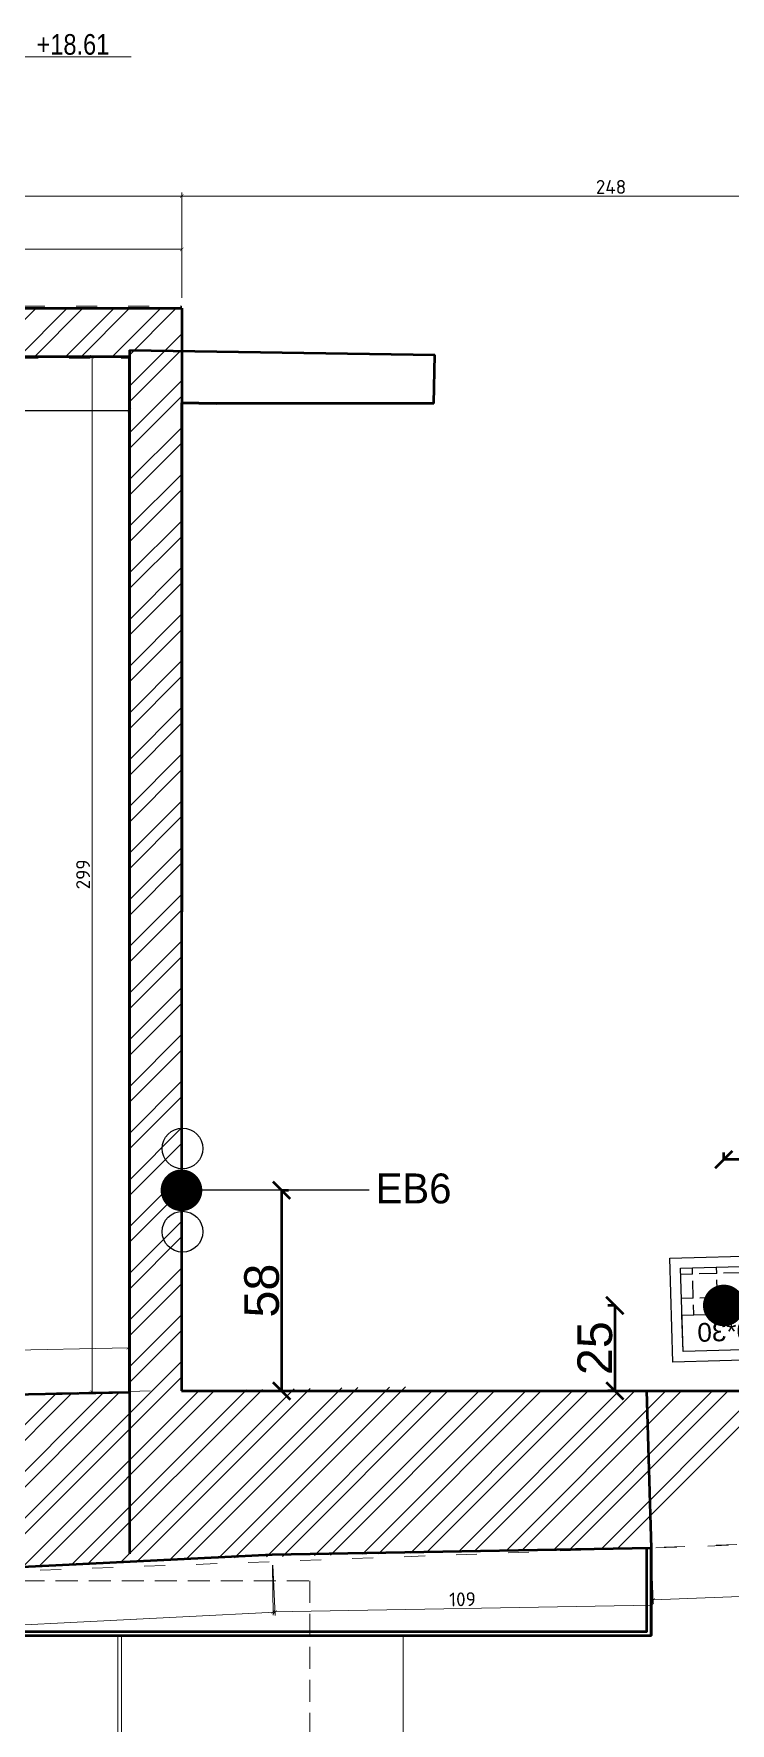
# Model space of a CAD drawing. Header units: inches. Extents: x -10121 to 9010, y 58067 to 62726.
# Drawn here: x 7448.3 to 7649.1, y 61312.7 to 61800 of the extents above; entities that cross this region are included whole.
import ezdxf

# ---------------------------------------------------------------- set-up
doc = ezdxf.new("R2010")
doc.units = ezdxf.units.IN
for name, pattern in [('ACAD_ISO03W100', [30, 12, -18]), ('DASHDOT', [25.4, 12.7, -6.35, 0, -6.35]), ('HIDDEN', [9.525, 6.35, -3.175])]:
    doc.linetypes.add(name, pattern=pattern)
for name, color, linetype, lineweight in [('A-DUVAR 0.20', 41, 'Continuous', 20), ('A-DUVAR 0.50', 40, 'Continuous', 50), ('Auto-Metal', 71, 'Continuous', 18), ('Auto-Olcu', 33, 'Continuous', 15), ('Auto-Silik', 251, 'Continuous', 5), ('Auto-Silik_Cizgiler', 47, 'Continuous', 9), ('Auto-SilikCizgiler', 251, 'Continuous', 9), ('Auto-Tefris', 32, 'Continuous', 9), ('OLCU+KOT', 70, 'Continuous', 20)]:
    doc.layers.add(name, color=color, linetype=linetype, lineweight=lineweight)
for name, color, linetype in [('Kıtc-002 Çizgi', 7, 'Continuous'), ('Kıtc-028 Yer Izgarası', 252, 'Continuous'), ('S2000-019 Su Tes İşaretler', 5, 'Continuous'), ('SIH', 4, 'Continuous'), ('SU', 152, 'Continuous'), ('wall', 4, 'Continuous')]:
    doc.layers.add(name, color=color, linetype=linetype)
doc.styles.add('1-20', font='isocpeur.ttf', dxfattribs={"height": 4})
doc.styles.get("Standard").update_dxf_attribs({"font": 'arial.ttf'})
doc.styles.add('STYLE1', font='technic_.ttf')
doc.styles.add('TAKSİM', font='GOTHIC.TTF', dxfattribs={"height": 20})
doc.dimstyles.new('ölçü 1_20', dxfattribs={"dimtxt": 4, "dimasz": 1, "dimexe": 1, "dimexo": 3, "dimtad": 1, "dimdec": 0, "dimtxsty": '1-20', "dimblk": 'ARCHTICK', "dimcen": 1.5, "dimclrd": 256, "dimclre": 256, "dimclrt": 256, "dimadec": 0, "dimazin": 0, "dimtfac": 1, "dimtdec": 0, "dimtmove": 0, "dimatfit": 3, "dimldrblk": 'ARCHTICK', "dimfxl": 1, "dimlwd": -1, "dimlwe": -1, "dimarcsym": 0})
doc.dimstyles.new('ölçü 1_50', dxfattribs={"dimtxt": 10, "dimasz": 5, "dimexe": 2, "dimexo": 5, "dimtad": 1, "dimdec": 0, "dimtxsty": 'Standard', "dimblk": 'ARCHTICK', "dimcen": 2.5, "dimclrd": 256, "dimclre": 256, "dimclrt": 256, "dimadec": 0, "dimazin": 0, "dimtfac": 1, "dimtdec": 0, "dimtmove": 0, "dimatfit": 3, "dimldrblk": 'ARCHTICK', "dimfxl": 1, "dimlwd": -1, "dimlwe": -1, "dimarcsym": 0})

# ---------------------------------------------------------------- blocks, each defined once
blk = doc.blocks.new('_ARCHTICK')
at = {"color": 0, "linetype": 'ByBlock', "const_width": 0.15}
blk.add_lwpolyline([(-0.5, -0.5), (0.5, 0.5)], dxfattribs=at)
blk = doc.blocks.new('*D606')
at = {"layer": 'Auto-Olcu', "ltscale": 5, "transparency": 16777216}
for p, q in [((7723.71, 61363.94), (7724.21, 61350.96)), ((7626.4, 61360.22), (7626.9, 61347.24)), ((7724.17, 61351.96), (7626.86, 61348.24))]:
    blk.add_line(p, q, dxfattribs=at)
at = {"layer": 'DEFPOINTS', "color": 0, "ltscale": 5, "transparency": 16777216}
for p in [(7723.6, 61366.94), (7626.28, 61363.22), (7626.86, 61348.24)]:
    blk.add_point(p, dxfattribs=at)
at = {"layer": 'Auto-Olcu', "ltscale": 5, "transparency": 16777216}
for p, rotation in [((7724.17, 61351.96), 2.1900749773088), ((7626.86, 61348.24), 182.1900749773088)]:
    blk.add_blockref('_ARCHTICK', p, dxfattribs=dict(at, rotation=rotation))
at = {"layer": 'Auto-Olcu', "ltscale": 5, "transparency": 16777216, "insert": (7675.41, 61352.72), "char_height": 4, "attachment_point": 5, "rotation": 2.1901, "style": '1-20'}
blk.add_mtext('97', dxfattribs=at)
blk = doc.blocks.new('*D607')
at = {"layer": 'Auto-Olcu', "ltscale": 5, "transparency": 16777216}
for p, q in [((7517.08, 61358.31), (7517.33, 61343.85)), ((7626.34, 61360.22), (7626.59, 61345.77)), ((7626.57, 61346.77), (7517.31, 61344.85))]:
    blk.add_line(p, q, dxfattribs=at)
at = {"layer": 'DEFPOINTS', "color": 0, "ltscale": 5, "transparency": 16777216}
for p in [(7517.03, 61361.31), (7626.28, 61363.22), (7517.31, 61344.85)]:
    blk.add_point(p, dxfattribs=at)
at = {"layer": 'Auto-Olcu', "ltscale": 5, "transparency": 16777216}
for p, rotation in [((7626.57, 61346.77), 1.004343962404661), ((7517.31, 61344.85), 181.0043439624046)]:
    blk.add_blockref('_ARCHTICK', p, dxfattribs=dict(at, rotation=rotation))
at = {"layer": 'Auto-Olcu', "ltscale": 5, "transparency": 16777216, "insert": (7571.9, 61348.44), "char_height": 4, "attachment_point": 5, "rotation": 1.0043, "style": '1-20'}
blk.add_mtext('109', dxfattribs=at)
blk = doc.blocks.new('*D608')
at = {"layer": 'Auto-Olcu', "ltscale": 5, "transparency": 16777216}
for p, q in [((7517.18, 61358.31), (7517.91, 61343.73)), ((7517.86, 61344.73), (7054.86, 61321.4)), ((7054.18, 61334.97), (7054.91, 61320.4))]:
    blk.add_line(p, q, dxfattribs=at)
at = {"layer": 'DEFPOINTS', "color": 0, "ltscale": 5, "transparency": 16777216}
for p in [(7517.03, 61361.31), (7054.03, 61337.97), (7054.86, 61321.4)]:
    blk.add_point(p, dxfattribs=at)
at = {"layer": 'Auto-Olcu', "ltscale": 5, "transparency": 16777216}
for p, rotation in [((7517.86, 61344.73), 2.885342304133873), ((7054.86, 61321.4), 182.8853423041339)]:
    blk.add_blockref('_ARCHTICK', p, dxfattribs=dict(at, rotation=rotation))
at = {"layer": 'Auto-Olcu', "ltscale": 5, "transparency": 16777216, "insert": (7286.23, 61335.69), "char_height": 4, "attachment_point": 5, "rotation": 2.8853, "style": '1-20'}
blk.add_mtext('464', dxfattribs=at)
blk = doc.blocks.new('*D663')
at = {"layer": 'Auto-Olcu', "ltscale": 5, "transparency": 16777216}
for p, q in [((7472.86, 61706.89), (7464.13, 61706.89)), ((7465.13, 61706.89), (7465.13, 61408.21)), ((7472.86, 61408.21), (7464.13, 61408.21))]:
    blk.add_line(p, q, dxfattribs=at)
at = {"layer": 'DEFPOINTS', "color": 0, "ltscale": 5, "transparency": 16777216}
for p in [(7475.86, 61706.89), (7465.13, 61408.21), (7475.86, 61408.21)]:
    blk.add_point(p, dxfattribs=at)
at = {"layer": 'Auto-Olcu', "ltscale": 5, "transparency": 16777216}
for p, rotation in [((7465.13, 61706.89), 90), ((7465.13, 61408.21), 270)]:
    blk.add_blockref('_ARCHTICK', p, dxfattribs=dict(at, rotation=rotation))
at = {"layer": 'Auto-Olcu', "ltscale": 5, "transparency": 16777216, "insert": (7462.5, 61557.55), "char_height": 4, "attachment_point": 5, "rotation": 90, "style": '1-20'}
blk.add_mtext('299', dxfattribs=at)
blk = doc.blocks.new('*D664')
at = {"layer": 'Auto-Olcu', "ltscale": 5, "transparency": 16777216}
for p, q in [((7368.43, 61408.89), (7368.2, 61419.68)), ((7368.22, 61418.68), (7475.58, 61421.01)), ((7475.8, 61411.21), (7475.56, 61422.01))]:
    blk.add_line(p, q, dxfattribs=at)
at = {"layer": 'DEFPOINTS', "color": 0, "ltscale": 5, "transparency": 16777216}
for p in [(7475.58, 61421.01), (7368.5, 61405.89), (7475.86, 61408.21)]:
    blk.add_point(p, dxfattribs=at)
at = {"layer": 'Auto-Olcu', "ltscale": 5, "transparency": 16777216}
for p, rotation in [((7475.58, 61421.01), 1.238634670894709), ((7368.22, 61418.68), 181.2386346708947)]:
    blk.add_blockref('_ARCHTICK', p, dxfattribs=dict(at, rotation=rotation))
at = {"layer": 'Auto-Olcu', "ltscale": 5, "transparency": 16777216, "insert": (7421.85, 61422.47), "char_height": 4, "attachment_point": 5, "rotation": 1.2386, "style": '1-20'}
blk.add_mtext('107', dxfattribs=at)
blk = doc.blocks.new('*D665')
at = {"layer": 'Auto-Olcu', "ltscale": 5, "transparency": 16777216}
for p, q in [((7490.94, 61730.64), (7490.94, 61754.23)), ((7738.52, 61753.23), (7490.94, 61753.23)), ((7738.52, 61743.62), (7738.52, 61754.23))]:
    blk.add_line(p, q, dxfattribs=at)
at = {"layer": 'DEFPOINTS', "color": 0, "ltscale": 5, "transparency": 16777216}
for p in [(7490.94, 61753.23), (7738.52, 61740.62), (7490.94, 61727.64)]:
    blk.add_point(p, dxfattribs=at)
at = {"layer": 'Auto-Olcu', "ltscale": 5, "transparency": 16777216, "rotation": 180}
blk.add_blockref('_ARCHTICK', (7490.94, 61753.23), dxfattribs=at)
at = {"layer": 'Auto-Olcu', "ltscale": 5, "transparency": 16777216}
blk.add_blockref('_ARCHTICK', (7738.52, 61753.23), dxfattribs=at)
at = {"layer": 'Auto-Olcu', "ltscale": 5, "transparency": 16777216, "insert": (7614.73, 61755.85), "char_height": 4, "attachment_point": 5, "style": '1-20'}
blk.add_mtext('248', dxfattribs=at)
blk = doc.blocks.new('*D666')
at = {"layer": 'Auto-Olcu', "ltscale": 5, "transparency": 16777216}
for p, q in [((7063.45, 61723.89), (7063.45, 61738.86)), ((7490.95, 61737.86), (7063.45, 61737.86)), ((7490.95, 61723.89), (7490.95, 61738.86))]:
    blk.add_line(p, q, dxfattribs=at)
at = {"layer": 'DEFPOINTS', "color": 0, "ltscale": 5, "transparency": 16777216}
for p in [(7063.45, 61737.86), (7063.45, 61720.89), (7490.95, 61720.89)]:
    blk.add_point(p, dxfattribs=at)
at = {"layer": 'Auto-Olcu', "ltscale": 5, "transparency": 16777216}
for p, rotation in [((7063.45, 61737.86), 180.0000000000039), ((7490.95, 61737.86), 3.836930773104541e-12)]:
    blk.add_blockref('_ARCHTICK', p, dxfattribs=dict(at, rotation=rotation))
at = {"layer": 'Auto-Olcu', "ltscale": 5, "transparency": 16777216, "insert": (7277.2, 61740.49), "char_height": 4, "attachment_point": 5, "style": '1-20'}
blk.add_mtext('427', dxfattribs=at)
blk = doc.blocks.new('*D668')
at = {"layer": 'Auto-Olcu', "ltscale": 5, "transparency": 16777216}
for p, q in [((6933.01, 61723.89), (6933.01, 61754.23)), ((7490.95, 61753.23), (6933.01, 61753.23)), ((7490.95, 61723.89), (7490.95, 61754.23))]:
    blk.add_line(p, q, dxfattribs=at)
at = {"layer": 'DEFPOINTS', "color": 0, "ltscale": 5, "transparency": 16777216}
for p in [(6933.01, 61753.23), (6933.01, 61720.89), (7490.95, 61720.89)]:
    blk.add_point(p, dxfattribs=at)
at = {"layer": 'Auto-Olcu', "ltscale": 5, "transparency": 16777216}
for p, rotation in [((6933.01, 61753.23), 180.0000000000029), ((7490.95, 61753.23), 2.957634137601417e-12)]:
    blk.add_blockref('_ARCHTICK', p, dxfattribs=dict(at, rotation=rotation))
at = {"layer": 'Auto-Olcu', "ltscale": 5, "transparency": 16777216, "insert": (7211.98, 61755.85), "char_height": 4, "attachment_point": 5, "style": '1-20'}
blk.add_mtext('558', dxfattribs=at)
blk = doc.blocks.new('*D753')
at = {"layer": 'Auto-Olcu', "ltscale": 5, "transparency": 16777216}
for p, q in [((7723.71, 61363.94), (7724.21, 61350.96)), ((7626.4, 61360.22), (7626.9, 61347.24)), ((7724.17, 61351.96), (7626.86, 61348.24))]:
    blk.add_line(p, q, dxfattribs=at)
at = {"layer": 'DEFPOINTS', "color": 0, "ltscale": 5, "transparency": 16777216}
for p in [(7723.6, 61366.94), (7626.28, 61363.22), (7626.86, 61348.24)]:
    blk.add_point(p, dxfattribs=at)
at = {"layer": 'Auto-Olcu', "ltscale": 5, "transparency": 16777216}
for p, rotation in [((7724.17, 61351.96), 2.190074977290335), ((7626.86, 61348.24), 182.1900749772904)]:
    blk.add_blockref('_ARCHTICK', p, dxfattribs=dict(at, rotation=rotation))
at = {"layer": 'Auto-Olcu', "ltscale": 5, "transparency": 16777216, "insert": (7675.41, 61352.72), "char_height": 4, "attachment_point": 5, "rotation": 2.1901, "style": '1-20'}
blk.add_mtext('97', dxfattribs=at)
blk = doc.blocks.new('A$C1AAB3821')
at = {"layer": 'Kıtc-028 Yer Izgarası'}
for p, q in [((30, 30), (0, 30)), ((0, 30), (0, 0)), ((30, 0), (30, 30)), ((27, 27), (3, 27)), ((3, 27), (3, 3)), ((3, 25.24), (7.74, 25.24)), ((9.65, 25.24), (9.65, 27)), ((9.65, 25.24), (14.73, 25.24)), ((16.63, 25.24), (16.63, 27)), ((16.63, 25.24), (21.71, 25.24)), ((23.62, 25.24), (23.62, 27)), ((23.62, 25.24), (27, 25.24)), ((27, 3), (27, 27)), ((9.65, 18.25), (9.65, 23.33)), ((16.63, 18.25), (16.63, 23.33)), ((23.62, 18.25), (23.62, 23.33)), ((3, 18.25), (7.74, 18.25)), ((9.65, 18.25), (14.73, 18.25)), ((9.65, 13.5), (9.65, 16.35)), ((16.63, 18.25), (21.71, 18.25)), ((16.63, 13.5), (16.63, 16.35)), ((23.62, 18.25), (27, 18.25)), ((23.62, 13.5), (23.62, 16.35)), ((27, 13.5), (3, 13.5)), ((3, 13.5), (3, 3)), ((27, 3), (27, 13.5)), ((0, 0), (30, 0)), ((3, 3), (27, 3)), ((3, 3), (27, 3))]:
    blk.add_line(p, q, dxfattribs=at)
blk.add_text('30*30', height=5.4, dxfattribs=at).set_placement((3, 5.64))
blk = doc.blocks.new('A$C7E7D3E18')
at = {"layer": 'SIH', "linetype": 'Continuous', "const_width": 6}
blk.add_lwpolyline([(3, 6, 1), (9, 6, 1)], format="xyb", close=True, dxfattribs=at)
blk = doc.blocks.new('A$C6E87713E')
at = {"layer": 'S2000-019 Su Tes İşaretler'}
for centre in [(5.89, 6.3), (29.89, 6.3)]:
    blk.add_circle(centre, 5.89, dxfattribs=at)
blk.add_blockref('A$C7E7D3E18', (11.95, 0))
blk = doc.blocks.new('*D795')
at = {"layer": 'A-DUVAR 0.50', "transparency": 16777216}
for p, q in [((7616.02, 61433.2), (7613.84, 61433.2)), ((7615.84, 61433.2), (7615.84, 61408.53)), ((7616.02, 61408.53), (7613.84, 61408.53))]:
    blk.add_line(p, q, dxfattribs=at)
at = {"layer": 'DEFPOINTS', "color": 0, "transparency": 16777216}
for p in [(7647.24, 61433.2), (7615.84, 61408.53), (7644.02, 61408.53)]:
    blk.add_point(p, dxfattribs=at)
at = {"layer": 'A-DUVAR 0.50', "transparency": 16777216, "xscale": 5, "yscale": 5, "zscale": 5}
for p, rotation in [((7615.84, 61433.2), 90), ((7615.84, 61408.53), 270)]:
    blk.add_blockref('_ARCHTICK', p, dxfattribs=dict(at, rotation=rotation))
at = {"layer": 'A-DUVAR 0.50', "transparency": 16777216, "insert": (7610.11, 61420.87), "char_height": 10, "attachment_point": 5, "rotation": 90}
blk.add_mtext('25', dxfattribs=at)
blk = doc.blocks.new('*D796')
at = {"layer": 'A-DUVAR 0.50', "transparency": 16777216}
for p, q in [((7519.59, 61466.42), (7521.77, 61466.42)), ((7519.77, 61408.53), (7519.77, 61466.42)), ((7519.59, 61408.53), (7521.77, 61408.53))]:
    blk.add_line(p, q, dxfattribs=at)
at = {"layer": 'DEFPOINTS', "color": 0, "transparency": 16777216}
for p in [(7493.87, 61466.42), (7519.77, 61466.42), (7490.86, 61408.53)]:
    blk.add_point(p, dxfattribs=at)
at = {"layer": 'A-DUVAR 0.50', "transparency": 16777216, "xscale": 5, "yscale": 5, "zscale": 5}
for p, rotation in [((7519.77, 61466.42), 90), ((7519.77, 61408.53), 270)]:
    blk.add_blockref('_ARCHTICK', p, dxfattribs=dict(at, rotation=rotation))
at = {"layer": 'A-DUVAR 0.50', "transparency": 16777216, "insert": (7514.04, 61437.48), "char_height": 10, "attachment_point": 5, "rotation": 90}
blk.add_mtext('58', dxfattribs=at)
blk = doc.blocks.new('*D797')
at = {"layer": 'A-DUVAR 0.50', "transparency": 16777216}
for p, q in [((7647.24, 61475.13), (7647.24, 61477.31)), ((7742.86, 61475.31), (7647.24, 61475.31)), ((7742.86, 61475.13), (7742.86, 61477.31))]:
    blk.add_line(p, q, dxfattribs=at)
at = {"layer": 'DEFPOINTS', "color": 0, "transparency": 16777216}
for p in [(7647.24, 61475.31), (7647.24, 61433.2), (7742.86, 61408.53)]:
    blk.add_point(p, dxfattribs=at)
at = {"layer": 'A-DUVAR 0.50', "transparency": 16777216, "xscale": 5, "yscale": 5, "zscale": 5, "rotation": 180}
blk.add_blockref('_ARCHTICK', (7647.24, 61475.31), dxfattribs=at)
at = {"layer": 'A-DUVAR 0.50', "transparency": 16777216, "xscale": 5, "yscale": 5, "zscale": 5}
blk.add_blockref('_ARCHTICK', (7742.86, 61475.31), dxfattribs=at)
at = {"layer": 'A-DUVAR 0.50', "transparency": 16777216, "insert": (7695.05, 61481.04), "char_height": 10, "attachment_point": 5}
blk.add_mtext('96', dxfattribs=at)

msp = doc.modelspace()

# ---------------------------------------------------------------- linework, layer by layer
at = {"layer": 'A-DUVAR 0.20', "linetype": 'ACAD_ISO03W100', "ltscale": 0.5}
msp.add_line((7723.6, 61366.68), (7626.28, 61363.22), dxfattribs=at)
at = {"layer": 'A-DUVAR 0.50'}
for p, q in [((7063.45, 61720.89), (7490.95, 61720.89)), ((7490.95, 61720.89), (7490.94, 61684.85)), ((7475.86, 61706.89), (7368.5, 61706.89)), ((7475.86, 61408.21), (7475.86, 61706.89)), ((7490.94, 61684.85), (7490.86, 61408.53)), ((7368.5, 61405.89), (7475.86, 61408.21)), ((7624.99, 61408.53), (7626.28, 61363.22)), ((7517.03, 61361.31), (7054.03, 61337.97)), ((7626.28, 61363.22), (7517.03, 61361.31)), ((7626.28, 61363.22), (7626.28, 61337.95)), ((7427.56, 61337.95), (7626.28, 61337.95))]:
    msp.add_line(p, q, dxfattribs=at)
at = {"layer": 'A-DUVAR 0.50', "color": 0}
for p, q in [((7475.86, 61708.77), (7475.86, 61361.53)), ((7475.86, 61708.77), (7563.89, 61707.38)), ((7563.66, 61693.37), (7563.89, 61707.38)), ((7490.86, 61693.53), (7490.86, 61408.53)), ((7500.86, 61693.37), (7490.86, 61693.53)), ((7490.86, 61693.53), (7500.86, 61693.37)), ((7490.86, 61693.53), (7500.86, 61693.37)), ((7563.66, 61693.37), (7500.86, 61693.37)), ((7490.86, 61408.53), (7742.86, 61408.53))]:
    msp.add_line(p, q, dxfattribs=at)
at = {"layer": 'A-DUVAR 0.50'}
for points in [[(7434.56, 61337.96), (7626.28, 61337.95), (7626.28, 61363.22)], [(7434.56, 61339.16), (7625.08, 61339.15), (7625.08, 61363.22)]]:
    msp.add_lwpolyline(points, dxfattribs=at)
at = {"layer": 'Auto-Metal', "ltscale": 5}
for points in [[(7473.56, 61337.96), (7473.56, 61305.07, -0.414214), (7467.56, 61299.07), (7200.98, 61299.07, -0.414214), (7194.98, 61305.07), (7194.98, 61337.95)], [(7472.56, 61337.96), (7472.56, 61305.07, -0.414214), (7467.56, 61300.07), (7200.98, 61300.07, -0.414214), (7195.98, 61305.07), (7195.98, 61337.95)]]:
    msp.add_lwpolyline(points, format="xyb", dxfattribs=at)
at = {"layer": 'Auto-Silik', "linetype": 'HIDDEN'}
msp.add_lwpolyline([(7387.92, 61353.75), (7527.92, 61353.75), (7527.92, 61298.75), (7387.92, 61298.75)], close=True, dxfattribs=at)
at = {"layer": 'Auto-Silik_Cizgiler'}
for p, q in [((7434.99, 61706.89), (7448.88, 61720.78)), ((7443.97, 61706.89), (7457.86, 61720.78)), ((7448.46, 61706.89), (7462.35, 61720.78)), ((7457.44, 61706.89), (7471.33, 61720.77)), ((7461.93, 61706.89), (7475.82, 61720.77)), ((7470.91, 61706.89), (7484.79, 61720.77)), ((7475.4, 61706.89), (7489.28, 61720.77)), ((7475.86, 61698.37), (7490.94, 61713.45)), ((7475.86, 61693.88), (7490.94, 61708.96)), ((7475.86, 61684.9), (7490.94, 61699.98)), ((7475.86, 61680.41), (7490.94, 61695.48)), ((7475.86, 61671.43), (7490.94, 61686.5)), ((7475.86, 61666.94), (7490.93, 61682.01)), ((7475.86, 61657.96), (7490.93, 61673.03)), ((7475.86, 61653.47), (7490.93, 61668.54)), ((7475.86, 61644.49), (7490.93, 61659.55)), ((7475.86, 61640), (7490.93, 61655.06)), ((7475.86, 61631.02), (7490.92, 61646.08)), ((7475.86, 61626.53), (7490.92, 61641.59)), ((7475.86, 61617.55), (7490.92, 61632.6)), ((7475.86, 61613.06), (7490.92, 61628.11)), ((7475.86, 61604.07), (7490.92, 61619.13)), ((7475.86, 61599.58), (7490.92, 61614.64)), ((7475.86, 61590.6), (7490.91, 61605.66)), ((7475.86, 61586.11), (7490.91, 61601.16)), ((7475.86, 61577.13), (7490.91, 61592.18)), ((7475.86, 61572.64), (7490.91, 61587.69)), ((7475.86, 61563.66), (7490.91, 61578.71)), ((7475.86, 61559.17), (7490.9, 61574.22)), ((7475.86, 61550.19), (7490.9, 61565.23)), ((7475.86, 61545.7), (7490.9, 61560.74)), ((7475.86, 61536.72), (7490.9, 61551.76)), ((7475.86, 61532.23), (7490.9, 61547.27)), ((7475.86, 61523.25), (7490.89, 61538.29)), ((7475.86, 61518.76), (7490.89, 61533.79)), ((7475.86, 61509.78), (7490.89, 61524.81)), ((7475.86, 61505.29), (7490.89, 61520.32)), ((7475.86, 61496.31), (7490.89, 61511.34)), ((7475.86, 61491.82), (7490.89, 61506.85)), ((7475.86, 61482.84), (7490.88, 61497.86)), ((7475.86, 61478.35), (7490.88, 61493.37)), ((7475.86, 61469.37), (7490.88, 61484.39)), ((7475.86, 61464.88), (7490.88, 61479.9)), ((7475.86, 61455.9), (7490.88, 61470.91)), ((7475.86, 61451.41), (7490.87, 61466.42)), ((7475.86, 61442.43), (7490.87, 61457.44)), ((7475.86, 61437.94), (7490.87, 61452.95)), ((7475.86, 61428.96), (7490.87, 61443.97)), ((7475.86, 61424.47), (7490.87, 61439.47)), ((7475.86, 61415.49), (7490.86, 61430.49)), ((7475.86, 61411), (7490.86, 61426)), ((7430.8, 61356.96), (7490.86, 61417.02)), ((7435.53, 61357.2), (7490.86, 61412.53)), ((7501.51, 61360.32), (7550.87, 61409.67)), ((7506.13, 61360.44), (7555.44, 61409.76)), ((7402.43, 61355.53), (7454.65, 61407.75)), ((7407.16, 61355.77), (7459.24, 61407.85)), ((7416.62, 61356.24), (7468.42, 61408.05)), ((7421.34, 61356.48), (7473.01, 61408.15)), ((7444.99, 61357.67), (7495.94, 61408.63)), ((7449.72, 61357.91), (7500.52, 61408.72)), ((7459.17, 61358.39), (7509.67, 61408.89)), ((7463.9, 61358.63), (7514.25, 61408.98)), ((7473.36, 61359.1), (7523.41, 61409.15)), ((7478.09, 61359.34), (7527.98, 61409.24)), ((7487.54, 61359.82), (7537.14, 61409.41)), ((7492.27, 61360.06), (7541.71, 61409.5)), ((7515.35, 61360.69), (7563.2, 61408.53)), ((7519.97, 61360.81), (7567.69, 61408.53)), ((7529.19, 61361.06), (7576.67, 61408.53)), ((7533.8, 61361.18), (7581.16, 61408.53)), ((7543.03, 61361.43), (7590.14, 61408.53)), ((7547.64, 61361.55), (7594.63, 61408.53)), ((7556.87, 61361.79), (7603.61, 61408.53)), ((7561.48, 61361.92), (7608.1, 61408.53)), ((7570.71, 61362.16), (7617.08, 61408.53)), ((7575.32, 61362.29), (7621.57, 61408.53)), ((7584.55, 61362.53), (7630.55, 61408.53)), ((7589.16, 61362.66), (7635.04, 61408.53)), ((7598.39, 61362.9), (7644.02, 61408.53)), ((7603, 61363.03), (7648.51, 61408.53)), ((7612.23, 61363.27), (7657.49, 61408.53)), ((7616.84, 61363.39), (7661.98, 61408.53)), ((7626.07, 61363.64), (7626.24, 61363.81))]:
    msp.add_line(p, q, dxfattribs=at)
at = {"layer": 'Auto-SilikCizgiler', "color": 1, "linetype": 'ACAD_ISO03W100', "ltscale": 0.5, "true_color": 0xe60000}
for p, q in [((7490.88, 61707.08), (7490.88, 61692.08)), ((7475.88, 61408.4), (7131.28, 61400.95)), ((7475.88, 61408.4), (7490.88, 61408.73))]:
    msp.add_line(p, q, dxfattribs=at)
for points in [[(7370.52, 61721.46), (7490.88, 61721.46), (7490.88, 61707.08)], [(7368.52, 61706.46), (7475.88, 61706.46), (7475.88, 61408.4)], [(7490.88, 61692.08), (7490.88, 61408.73)], [(7360.23, 61353.54), (7745.28, 61367.74)]]:
    msp.add_lwpolyline(points, dxfattribs=at)
at = {"layer": 'Auto-Tefris', "ltscale": 2}
msp.add_line((7554.76, 61298.75), (7554.76, 61337.95), dxfattribs=at)
msp.add_lwpolyline([(7194.98, 61337.96), (7473.56, 61337.96), (7473.56, 61305.07, -0.414214), (7467.56, 61299.07), (7200.98, 61299.07, -0.414214), (7194.98, 61305.07)], format="xyb", close=True, dxfattribs=at)
at = {"layer": 'OLCU+KOT'}
msp.add_line((7432.82, 61793.38), (7476.38, 61793.38), dxfattribs=at)
at = {"layer": 'SU'}
msp.add_line((7545.02, 61466.42), (7490.87, 61466.42), dxfattribs=at)

# ---------------------------------------------------------------- block references
at = {"extrusion": (0, 0, -1), "zscale": -1, "rotation": 180}
msp.add_blockref('A$C7E7D3E18', (-7641.24, 61439.2), dxfattribs=at)
at = {"layer": 'Kıtc-002 Çizgi', "xscale": -1, "rotation": 1.636275435156689}
msp.add_blockref('A$C1AAB3821', (7662.56, 61417.7), dxfattribs=at)
at = {"layer": 'wall', "color": 0, "linetype": 'DASHDOT', "rotation": 270}
msp.add_blockref('A$C6E87713E', (7484.87, 61484.37), dxfattribs=at)

# ---------------------------------------------------------------- texts
at = {"layer": 'OLCU+KOT', "style": 'STYLE1'}
msp.add_text('+18.61', height=5.94, dxfattribs=at).set_placement((7449.07, 61794))
at = {"layer": 'SU', "style": 'TAKSİM'}
msp.add_text('EB6', height=8.64, dxfattribs=at).set_placement((7546.87, 61462.63))

# ---------------------------------------------------------------- dimensions: what is measured, and where the dimension line sits
at = {"layer": 'A-DUVAR 0.50'}
dim = msp.add_linear_dim(base=(7647.24, 61475.31), p1=(7742.86, 61408.53), p2=(7647.24, 61433.2), dimstyle='ölçü 1_50', override={"dimfxl": 0.18, "dimfxlon": 1}, dxfattribs=at)
dim.commit()
dim.dimension.update_dxf_attribs({"geometry": '*D797', "text_midpoint": (7695.05, 61481.04)})
for base, p1, p2, picture, middle in [((7519.77, 61466.42), (7490.86, 61408.53), (7493.87, 61466.42), '*D796', (7514.04, 61437.48)), ((7615.84, 61408.53), (7647.24, 61433.2), (7644.02, 61408.53), '*D795', (7610.11, 61420.87))]:
    dim = msp.add_linear_dim(base=base, p1=p1, p2=p2, angle=90, dimstyle='ölçü 1_50', override={"dimfxl": 0.18, "dimfxlon": 1}, dxfattribs=at)
    dim.commit()
    dim.dimension.update_dxf_attribs({"geometry": picture, "text_midpoint": middle})
at = {"layer": 'Auto-Olcu', "ltscale": 5}
for p1, p2, distance, picture, middle in [((7490.95, 61720.89), (6933.01, 61720.89), -32.34, '*D668', (7211.98, 61755.85)), ((7490.9456, 61720.888), (7063.4478, 61720.888), -16.9743, '*D666', (7277.1967, 61740.4873)), ((7475.86, 61706.89), (7475.86, 61408.21), -10.74, '*D663', (7462.5, 61557.55)), ((7368.5, 61405.89), (7475.86, 61408.21), 12.8, '*D664', (7421.85, 61422.47)), ((7723.6, 61366.94), (7626.28, 61363.22), 14.99, '*D606', (7675.41, 61352.72)), ((7723.6, 61366.94), (7626.28, 61363.22), 14.99, '*D753', (7675.41, 61352.72)), ((7517.03, 61361.31), (7054.03, 61337.97), 16.59, '*D608', (7286.23, 61335.69)), ((7626.28, 61363.22), (7517.03, 61361.31), 16.45, '*D607', (7571.9, 61348.44))]:
    dim = msp.add_aligned_dim(p1=p1, p2=p2, distance=distance, dimstyle='ölçü 1_20', dxfattribs=at)
    dim.commit()
    dim.dimension.update_dxf_attribs({"geometry": picture, "text_midpoint": middle})
dim = msp.add_linear_dim(base=(7490.94, 61753.23), p1=(7738.52, 61740.62), p2=(7490.94, 61727.64), dimstyle='ölçü 1_20', dxfattribs=at)
dim.commit()
dim.dimension.update_dxf_attribs({"geometry": '*D665', "text_midpoint": (7614.73, 61755.85)})
msp.add_aligned_dim(p1=(7368.5, 61706.89), p2=(7475.86, 61706.89), distance=-15.53, dimstyle='ölçü 1_20', dxfattribs=at).render()

doc.saveas('drawing.dxf')
